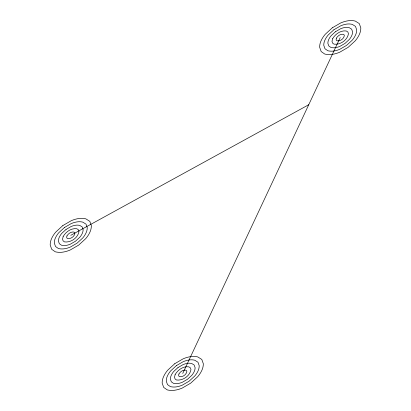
<?xml version="1.0" encoding="UTF-8"?>
<svg xmlns="http://www.w3.org/2000/svg" width="411" height="411" viewBox="0 0 411 411"><rect width="100%" height="100%" fill="white"/><g stroke="black" fill="none" stroke-linecap="round" stroke-linejoin="round"><path stroke-width="0.62" d="M182.741 373.419L340.231 37.565M70.769 235.328L308.733 104.733M63.145 236.525L62.539 239.197L63.15 240.923L64.573 241.92C70.908 242.731 78.013 237.871 79.004 231.465L78.393 229.739L76.79 228.737C71.19 227.956 65.832 231.84 63.145 236.525M66.957 235.924L66.654 237.265L66.962 238.128L67.671 238.621C70.841 239.027 74.391 236.602 74.889 233.397L74.581 232.534L73.78 232.03C70.98 231.64 68.303 233.587 66.957 235.924M175.112 374.611L174.511 377.288L175.122 379.014L176.545 380.005C182.88 380.817 189.98 375.962 190.976 369.556L190.365 367.824L188.762 366.823C183.157 366.042 177.804 369.931 175.112 374.611M178.929 374.015L178.626 375.351L178.929 376.219L179.643 376.712C182.813 377.118 186.363 374.688 186.856 371.487L186.553 370.624L185.751 370.121C182.952 369.73 180.275 371.672 178.929 374.015M332.602 38.757L331.996 41.434L332.607 43.16L334.03 44.152C340.37 44.963 347.47 40.108 348.461 33.702L347.85 31.971L346.247 30.969C340.647 30.188 335.289 34.077 332.602 38.757M336.414 38.161L336.111 39.497L336.419 40.365L337.128 40.859C340.298 41.264 343.848 38.834 344.346 35.634L344.038 34.771L343.242 34.267C340.436 33.877 337.76 35.819 336.414 38.161M62.852 225.567L55.855 231.984A27.172 24.706 -22.4 0 0 51.699 238.313A17.349 15.772 -22.4 0 0 50.188 244.997L51.719 249.313L55.274 251.799A18.423 16.748 -22.4 0 0 62.898 252.123A27.172 24.706 -22.4 0 0 70.389 249.909L78.691 245.095L85.688 238.678A27.172 24.706 -22.4 0 0 89.845 232.349A17.349 15.772 -22.4 0 0 91.355 225.665L89.824 221.344L85.822 218.842A17.349 15.772 -22.4 0 0 78.645 218.539A27.172 24.706 -22.4 0 0 71.154 220.753L62.852 225.567M64.44 227.519L58.835 232.652A21.737 19.764 -22.4 0 0 55.516 237.717A13.876 12.618 -22.4 0 0 54.303 243.06L55.526 246.518L58.377 248.506A14.734 13.399 -22.4 0 0 64.47 248.763A21.737 19.764 -22.4 0 0 70.466 246.996L77.104 243.142L82.709 238.01A21.737 19.764 -22.4 0 0 86.027 232.945A13.876 12.618 -22.4 0 0 87.24 227.596L86.012 224.144L82.811 222.14A13.876 12.618 -22.4 0 0 77.073 221.894A21.737 19.764 -22.4 0 0 71.077 223.666L64.44 227.519M66.022 229.472L61.82 233.32A16.301 14.822 -22.4 0 0 59.328 237.121A10.409 9.463 -22.4 0 0 58.424 241.129L59.338 243.723L61.475 245.213A11.051 10.049 -22.4 0 0 66.048 245.408A16.301 14.822 -22.4 0 0 70.543 244.077L75.521 241.19L79.724 237.337A16.301 14.822 -22.4 0 0 82.215 233.54A10.409 9.463 -22.4 0 0 83.12 229.528L82.205 226.939L79.801 225.439A10.409 9.463 -22.4 0 0 75.496 225.254A16.301 14.822 -22.4 0 0 71 226.584L66.022 229.472M332.309 27.804L325.312 34.216A27.172 24.706 -22.4 0 0 321.155 40.55A17.349 15.772 -22.4 0 0 319.645 47.234L321.176 51.55L324.731 54.036A18.423 16.748 -22.4 0 0 332.355 54.36A27.172 24.706 -22.4 0 0 339.846 52.146L348.148 47.332L355.145 40.915A27.172 24.706 -22.4 0 0 359.301 34.581A17.349 15.772 -22.4 0 0 360.812 27.902L359.281 23.581L355.279 21.079A17.349 15.772 -22.4 0 0 348.102 20.776A27.172 24.706 -22.4 0 0 340.611 22.985L332.309 27.804M333.896 29.756L328.291 34.889A21.737 19.764 -22.4 0 0 324.973 39.954A13.876 12.618 -22.4 0 0 323.76 45.297L324.988 48.755L327.834 50.743A14.734 13.399 -22.4 0 0 333.927 51A21.737 19.764 -22.4 0 0 339.923 49.228L346.56 45.38L352.165 40.247A21.737 19.764 -22.4 0 0 355.484 35.182A13.876 12.618 -22.4 0 0 356.697 29.833L355.474 26.381L352.268 24.377A13.876 12.618 -22.4 0 0 346.53 24.131A21.737 19.764 -22.4 0 0 340.534 25.903L333.896 29.756M335.479 31.709L331.276 35.557A16.301 14.822 -22.4 0 0 328.785 39.358A10.409 9.463 -22.4 0 0 327.88 43.366L328.795 45.955L330.932 47.45A11.051 10.049 -22.4 0 0 335.504 47.64A16.301 14.822 -22.4 0 0 340 46.315L344.978 43.427L349.18 39.574A16.301 14.822 -22.4 0 0 351.672 35.778A10.409 9.463 -22.4 0 0 352.576 31.765L351.662 29.176L349.258 27.676A10.409 9.463 -22.4 0 0 344.952 27.491A16.301 14.822 -22.4 0 0 340.457 28.821L335.479 31.709M174.824 363.658L167.822 370.07A27.172 24.706 -22.4 0 0 163.67 376.404A17.349 15.772 -22.4 0 0 162.16 383.088L163.686 387.403L167.246 389.89A18.423 16.748 -22.4 0 0 174.865 390.214A27.172 24.706 -22.4 0 0 182.361 387.999L190.658 383.186L197.66 376.769A27.172 24.706 -22.4 0 0 201.811 370.434A17.349 15.772 -22.4 0 0 203.327 363.756L201.796 359.435L197.794 356.933A17.349 15.772 -22.4 0 0 190.617 356.63A27.172 24.706 -22.4 0 0 183.126 358.839L174.824 363.658M176.406 365.61L170.806 370.743A21.737 19.764 -22.4 0 0 167.483 375.808A13.876 12.618 -22.4 0 0 166.275 381.151L167.498 384.609L170.344 386.597A14.734 13.399 -22.4 0 0 176.442 386.854A21.737 19.764 -22.4 0 0 182.438 385.081L189.075 381.233L194.675 376.101A21.737 19.764 -22.4 0 0 197.999 371.035A13.876 12.618 -22.4 0 0 199.207 365.687L197.984 362.235L194.783 360.231A13.876 12.618 -22.4 0 0 189.039 359.985A21.737 19.764 -22.4 0 0 183.049 361.757L176.406 365.61M177.994 367.562L173.791 371.41A16.301 14.822 -22.4 0 0 171.3 375.212A10.409 9.463 -22.4 0 0 170.39 379.219L171.31 381.809L173.447 383.304A11.051 10.049 -22.4 0 0 178.02 383.494A16.301 14.822 -22.4 0 0 182.515 382.168L187.493 379.281L191.696 375.428A16.301 14.822 -22.4 0 0 194.187 371.631A10.409 9.463 -22.4 0 0 195.091 367.619L194.172 365.03L191.773 363.53A10.409 9.463 -22.4 0 0 187.467 363.345A16.301 14.822 -22.4 0 0 182.972 364.675L177.994 367.562"/></g></svg>
